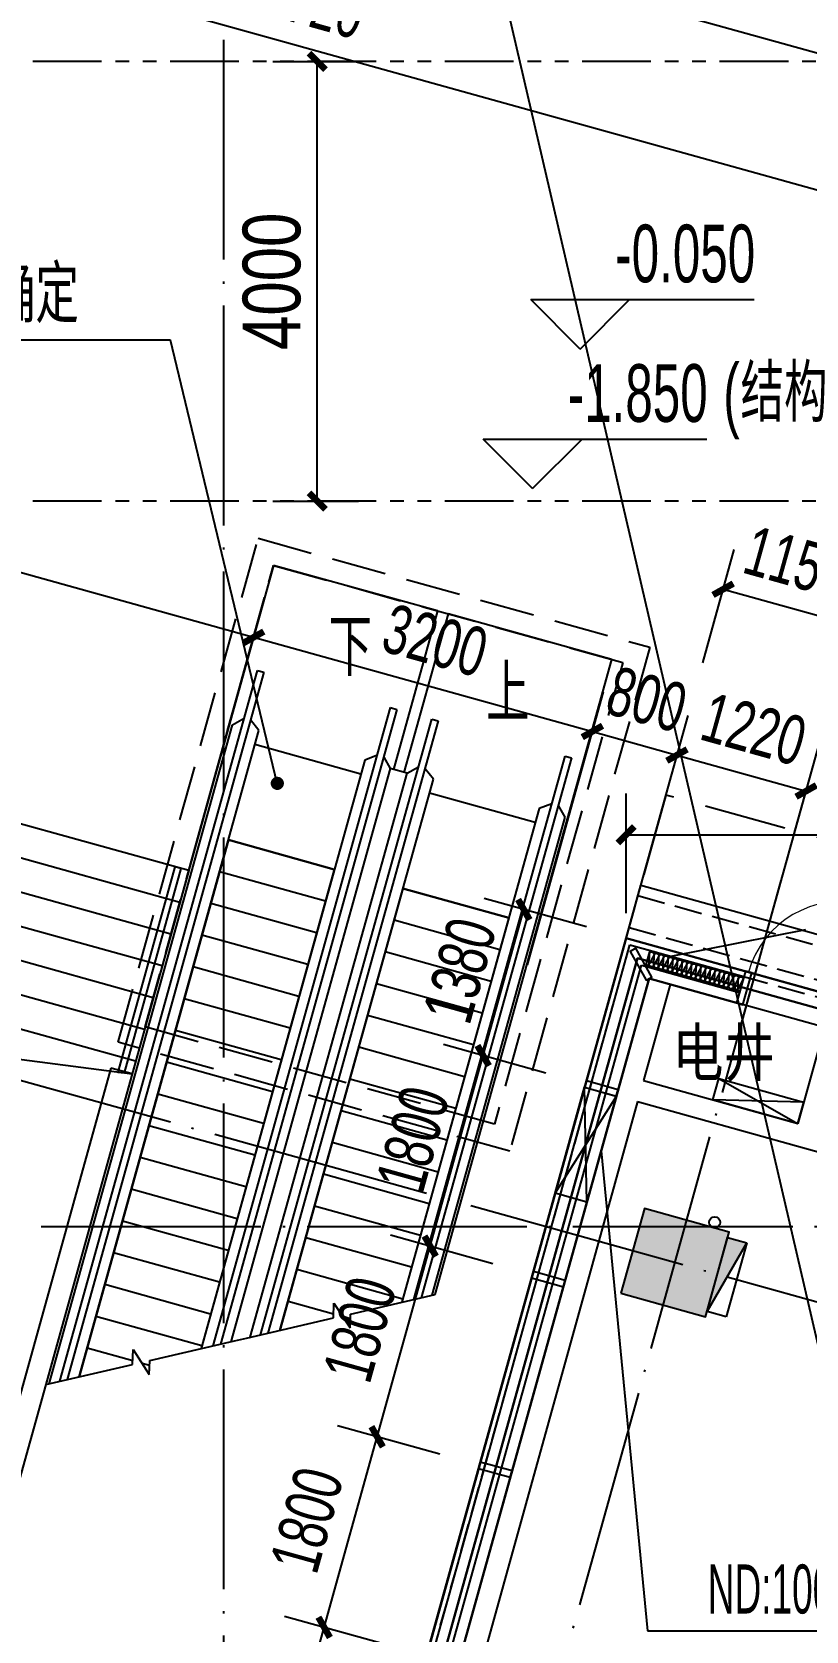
# Model space of a CAD drawing. Extents: x -409435 to 356702, y -107829 to 330904.
# Drawn here: x 93658 to 100702, y 37119 to 51669 of the extents above; entities that cross this region are included whole.
import ezdxf
from ezdxf.xclip import XClip

# ---------------------------------------------------------------- set-up
doc = ezdxf.new("R2010")
doc.units = 0
doc.header["$LTSCALE"] = 1000
doc.header["$MEASUREMENT"] = 0
doc.header["$XCLIPFRAME"] = 0
for name, pattern in [('104-14# 核心筒$0$DOTE', [2.42, 2, -0.2, 0.02, -0.2]), ('X-104 14#平面$0$$0$DASH', [0.35, 0.25, -0.1]), ('X-104 14#平面$0$109 3#平面$0$DASH', [0.35, 0.25, -0.1]), ('X-104 14#平面$0$DASH', [0.35, 0.25, -0.1]), ('X-104 14#平面$0$PHANTOM2', [1.25, 0.625, -0.125, 0.125, -0.125, 0.125, -0.125])]:
    doc.linetypes.add(name, pattern=pattern)
for name, color, linetype in [('01-标注_尺寸', 124, 'Continuous'), ('104-14# 核心筒$0$01-标注_轴线坐标', 132, 'Continuous'), ('104-14# 核心筒$0$A_AXIS-轴线', 36, '104-14# 核心筒$0$DOTE'), ('104-14# 核心筒$0$A_STR-砼柱', 51, 'Continuous'), ('14#楼幕墙$0$A-C_玻璃幕墙', 140, 'Continuous'), ('14#楼幕墙$0$A-C_门', 150, 'Continuous'), ('PUB_HATCH', 8, 'Continuous'), ('X-104 14#平面$0$01-标注_尺寸', 124, 'Continuous'), ('X-104 14#平面$0$01-标注_标高', 200, 'Continuous'), ('X-104 14#平面$0$01-标注_符号', 200, 'Continuous'), ('X-104 14#平面$0$02-TEXT_标注', 130, 'Continuous'), ('X-104 14#平面$0$A-C_玻璃幕墙', 140, 'Continuous'), ('X-104 14#平面$0$A-E_栏杆', 232, 'Continuous'), ('X-104 14#平面$0$A-E_楼梯', 171, 'Continuous'), ('X-104 14#平面$0$A-E_电梯', 171, 'Continuous'), ('X-104 14#平面$0$A-O_散水', 134, 'Continuous'), ('X-104 14#平面$0$A-SUR_保温', 222, 'Continuous'), ('X-104 14#平面$0$A-SUR_吊顶', 40, 'Continuous'), ('X-104 14#平面$0$A-TECH_暖通', 6, 'Continuous'), ('X-104 14#平面$0$A-TECH_水', 3, 'Continuous'), ('X-104 14#平面$0$A-TECH_结构', 21, 'Continuous'), ('X-104 14#平面$0$A_STR-砌块墙', 121, 'Continuous'), ('X-104 14#平面$0$A_STR-砼柱', 51, 'Continuous'), ('建-标注-文本', 254, 'Continuous'), ('建-标注-索引', 75, 'Continuous')]:
    doc.layers.add(name, color=color, linetype=linetype)
doc.layers.add('DIM_MODI', color=6, linetype='Continuous', plot=False)
doc.layers.add('X-104 14#平面$0$000套内', color=226, linetype='Continuous', lineweight=30, plot=False)
doc.styles.add('104-14# 核心筒$0$_TCH_DIM_T3', font='ros.shx', dxfattribs={"width": 0.705882, "bigfont": 'jd.shx'})
doc.styles.add('_TCH_DIM', font='ros.shx', dxfattribs={"width": 0.8, "height": 2, "bigfont": 'jd.shx'})
doc.styles.add('_TCH_DIM_T3', font='ros.shx', dxfattribs={"width": 0.705882, "bigfont": 'jd.shx'})
doc.styles.add('X-104 14#平面$0$_TCH_DIM', font='ros.shx', dxfattribs={"width": 0.8, "bigfont": 'jd.shx'})
doc.styles.add('X-104 14#平面$0$_TCH_DIM_T3', font='ros.shx', dxfattribs={"width": 0.8, "bigfont": 'jd.shx'})
doc.styles.add('X-104 14#平面$0$Standard', font='STXIHEI_0.TTF', dxfattribs={"width": 0.8})
doc.dimstyles.new('104-14# 核心筒$0$_TCH_ARCH&&150', dxfattribs={"dimtxt": 446.25, "dimasz": 150, "dimexe": 375, "dimexo": 450, "dimgap": 189.375, "dimtad": 1, "dimdec": 0, "dimzin": 0, "dimdsep": 46, "dimtxsty": '104-14# 核心筒$0$_TCH_DIM_T3', "dimblk": '104-14# 核心筒$0$_ArchTick', "dimcen": 0.09, "dimclrt": 7, "dimazin": 2, "dimtfac": 1, "dimtdec": 0, "dimtix": 1, "dimtmove": 2, "dimatfit": 3, "dimfxl": 0, "dimtolj": 1, "dimtzin": 0, "dimarcsym": 0})
doc.dimstyles.new('_TCH_ARCH&&150', dxfattribs={"dimtxt": 446.25, "dimasz": 150, "dimexe": 375, "dimexo": 450, "dimgap": 189.375, "dimtad": 1, "dimdec": 0, "dimzin": 0, "dimdsep": 46, "dimtxsty": '_TCH_DIM_T3', "dimblk": 'ARCHTICK', "dimcen": 0.09, "dimclrt": 7, "dimazin": 2, "dimtfac": 1, "dimtdec": 0, "dimtix": 1, "dimtmove": 2, "dimatfit": 3, "dimfxl": 0, "dimtolj": 1, "dimtzin": 0, "dimarcsym": 0})
doc.dimstyles.new('X-104 14#平面$0$_TCH_ARCH&&150', dxfattribs={"dimtxt": 525, "dimasz": 150, "dimexe": 375, "dimexo": 450, "dimgap": 150, "dimtad": 1, "dimdec": 0, "dimzin": 0, "dimdsep": 46, "dimtxsty": 'X-104 14#平面$0$_TCH_DIM_T3', "dimblk": 'X-104 14#平面$0$_ArchTick', "dimcen": 0.09, "dimclrt": 7, "dimazin": 2, "dimtfac": 1, "dimtdec": 0, "dimtix": 1, "dimtmove": 2, "dimatfit": 3, "dimfxl": 0, "dimtolj": 1, "dimtzin": 0, "dimarcsym": 0})

# ---------------------------------------------------------------- blocks, each defined once
blk = doc.blocks.new('14#楼幕墙$0$A$C38D07553')
blk.add_lwpolyline([(-60, -300), (0, -300), (0, 0), (-60, 0)], close=True)
blk = doc.blocks.new('14#楼幕墙$0$A$C385D642F')
for p, rotation in [((99248, 43940), 209.451897765648), ((100070, 43734), 164.4518981662328), ((98703, 43024), 74.45189736508844), ((98221, 41290), 74.45189736508844), ((97738, 39556), 74.45189736508844)]:
    blk.add_blockref('14#楼幕墙$0$A$C38D07553', p, dxfattribs=dict(rotation=rotation))
blk = doc.blocks.new('14#楼幕墙$0$$TCHSYS$DOOR2D')
for p, q in [((0.45, 0.975), (0.5, 0.975)), ((0.45, 0), (0.45, 0.975)), ((0.5, 0), (0.5, 0.975)), ((0.5, 0), (0.45, 0))]:
    blk.add_line(p, q)
at = {"lineweight": 13}
blk.add_arc((0.475, 0), 0.975, 91.4693, 180, dxfattribs=at)
blk = doc.blocks.new('14#楼幕墙')
at = {"layer": '14#楼幕墙$0$A-C_玻璃幕墙'}
for p, q in [((96016, 32464), (99065, 43424)), ((96064, 32451), (99100, 43363)), ((99065, 43424), (116900, 38462)), ((99100, 43363), (100137, 43074)), ((96208, 32411), (99204, 43178)), ((99204, 43178), (100097, 42930)), ((96305, 32384), (99274, 43055)), ((99274, 43055), (100070, 42834))]:
    blk.add_line(p, q, dxfattribs=at)
blk.add_blockref('14#楼幕墙$0$A$C385D642F', (0, -900), dxfattribs=at)
at = {"layer": '14#楼幕墙$0$A-C_门', "xscale": 900.0000000000001, "yscale": 900.0000000000001, "zscale": -900, "rotation": 344.4518981661878}
blk.add_blockref('14#楼幕墙$0$$TCHSYS$DOOR2D', (100613, 42994), dxfattribs=at)
blk = doc.blocks.new('104-14# 核心筒$0$_ArchTick')
at = {"color": 0, "linetype": 'ByBlock', "const_width": 0.4}
blk.add_lwpolyline([(-0.5, -0.5), (0.5, 0.5)], dxfattribs=at)
blk = doc.blocks.new('*D2701')
at = {"layer": '104-14# 核心筒$0$01-标注_轴线坐标', "color": 0, "lineweight": -2, "transparency": 16777216}
for p, q in [((86294, 50843), (87601, 55539)), ((87500, 55178), (111844, 48405)), ((110638, 44069), (111944, 48766))]:
    blk.add_line(p, q, dxfattribs=at)
at = {"layer": 'Defpoints', "color": 0, "transparency": 16777216}
for p in [(86174, 50409), (111844, 48405), (110517, 43636)]:
    blk.add_point(p, dxfattribs=at)
at = {"layer": '104-14# 核心筒$0$01-标注_轴线坐标', "color": 0, "lineweight": -2, "transparency": 16777216, "xscale": 150, "yscale": 150, "zscale": 150}
for p, rotation in [((87500, 55178), 164.4518973649167), ((111844, 48405), 344.4518973649167)]:
    blk.add_blockref('104-14# 核心筒$0$_ArchTick', p, dxfattribs=dict(at, rotation=rotation))
at = {"layer": '104-14# 核心筒$0$01-标注_轴线坐标', "color": 7, "transparency": 16777216, "insert": (99783, 52189), "char_height": 446.2, "attachment_point": 5, "rotation": 344.4519, "style": '104-14# 核心筒$0$_TCH_DIM_T3'}
blk.add_mtext('\\A1;25268', dxfattribs=at)
blk = doc.blocks.new('*D2703')
at = {"layer": '104-14# 核心筒$0$01-标注_轴线坐标', "color": 0, "lineweight": -2, "transparency": 16777216}
for p, q in [((88984, 50094), (89969, 53635)), ((89869, 53273), (102123, 49864)), ((101239, 46685), (102224, 50225))]:
    blk.add_line(p, q, dxfattribs=at)
at = {"layer": 'Defpoints', "color": 0, "transparency": 16777216}
for p in [(102123, 49864), (88863, 49661), (101118, 46251)]:
    blk.add_point(p, dxfattribs=at)
at = {"layer": '104-14# 核心筒$0$01-标注_轴线坐标', "color": 0, "lineweight": -2, "transparency": 16777216, "xscale": 150, "yscale": 150, "zscale": 150}
for p, rotation in [((89869, 53273), 164.4518973650898), ((102123, 49864), 344.4518973650898)]:
    blk.add_blockref('104-14# 核心筒$0$_ArchTick', p, dxfattribs=dict(at, rotation=rotation))
at = {"layer": '104-14# 核心筒$0$01-标注_轴线坐标', "color": 7, "transparency": 16777216, "insert": (96106, 51966), "char_height": 446.2, "attachment_point": 5, "rotation": 344.4519, "style": '104-14# 核心筒$0$_TCH_DIM_T3'}
blk.add_mtext('\\A1;12720', dxfattribs=at)
blk = doc.blocks.new('_FZH')
blk.add_lwpolyline([(-0.5, -0.5), (0.5, -0.5), (0.5, 0.5), (-0.5, 0.5)], close=True)
at = {"layer": 'PUB_HATCH'}
blk.add_solid([(-0.5, -0.5), (0.5, -0.5), (-0.5, 0.5), (0.5, 0.5)], dxfattribs=at)
blk = doc.blocks.new('X-104 14#平面$0$pdg')
blk.add_lwpolyline([(0, 200), (800, 200), (800, 0), (0, 0)], close=True)
for points in [[(800, 200), (0, 0)], [(0, 200), (800, 0)]]:
    blk.add_lwpolyline(points)
blk = doc.blocks.new('X-104 14#平面$0$A$C37635F05')
at = {"layer": 'X-104 14#平面$0$A_STR-砼柱'}
blk.add_lwpolyline([(0, 38429), (-16626, 43055), (-19582, 32432), (-19871, 32512), (-16835, 43424), (0, 38740)], close=True, dxfattribs=at)
blk = doc.blocks.new('X-104 14#平面$0$$TwtSys$00000434')
for p, q in [((-0.5, 0.5), (-0.5, -0.5)), ((-0.5, -0.5), (0.5, 0.5)), ((0.5, 0.5), (-0.5, 0.5)), ((0.5, -0.5), (0.5, 0.5)), ((-0.5, -0.5), (0.5, -0.5))]:
    blk.add_line(p, q)
blk.add_solid([(0.5, -0.5), (0.5, 0.5), (-0.5, -0.5)])
blk = doc.blocks.new('X-104 14#平面$0$A$C324F6C76')
at = {"layer": 'X-104 14#平面$0$A-TECH_水'}
blk.add_circle((-16029, 40837), 50, dxfattribs=at)
at = {"layer": 'X-104 14#平面$0$A-TECH_水', "xscale": -700, "yscale": 180, "zscale": 700, "rotation": 254.4537947301841}
blk.add_blockref('X-104 14#平面$0$$TwtSys$00000434', (-15918, 40339), dxfattribs=at)
blk = doc.blocks.new('X-104 14#平面$0$$LinePat$岩棉板')
at = {"color": 0}
for p, q in [((0, -17), (12, -67)), ((12, -67), (24, -17))]:
    blk.add_line(p, q, dxfattribs=at)
for centre, start, end in [((12, -17), 0, 180), ((0, -67), 270, 0), ((24, -67), 180, 270)]:
    blk.add_arc(centre, 12, start, end, dxfattribs=at)
at = {"layer": 'Defpoints'}
blk.add_point((0, 0.1), dxfattribs=at)
at = {"layer": 'Defpoints', "color": 0}
blk.add_point((24, -84), dxfattribs=at)
blk = doc.blocks.new('*U430')
at = {"color": 8}
blk.add_lwpolyline([(0, 150), (884, 150), (884, 0), (0, 0)], close=True, dxfattribs=at)
at = {"color": 8, "xscale": -1.841388847749698, "yscale": 1.782568518697715, "zscale": 1.782568518697715}
for p in [(44, 150), (88, 150), (133, 150), (177, 150), (221, 150), (265, 150), (309, 150), (354, 150), (398, 150), (442, 150), (486, 150), (530, 150), (575, 150), (619, 150), (663, 150), (707, 150), (751, 150), (795, 150), (840, 150), (884, 150)]:
    blk.add_blockref('X-104 14#平面$0$$LinePat$岩棉板', p, dxfattribs=at)
blk = doc.blocks.new('*U453')
blk.add_lwpolyline([(300, 0), (300, 1000), (0, 1000), (0, 0), (300, 0), (0, 1000), (0, 0), (300, 1000)])
blk = doc.blocks.new('X-104 14#平面$0$sdfjladfiididid')
at = {"layer": 'X-104 14#平面$0$A-TECH_暖通', "xscale": -1, "rotation": 344.4518973650893}
blk.add_blockref('*U453', (98708, 41022), dxfattribs=at)
blk = doc.blocks.new('X-104 14#平面$0$_ArchTick')
at = {"color": 0, "linetype": 'ByBlock', "const_width": 0.4}
blk.add_lwpolyline([(-0.5, -0.5), (0.5, 0.5)], dxfattribs=at)
blk = doc.blocks.new('*D2602')
at = {"layer": 'Defpoints', "color": 0, "transparency": 16777216}
for p in [(95400, 51400), (96254, 51400), (95400, 47400)]:
    blk.add_point(p, dxfattribs=at)
at = {"layer": 'X-104 14#平面$0$01-标注_尺寸', "color": 0, "lineweight": -2, "transparency": 16777216}
for p, q in [((95850, 51400), (96629, 51400)), ((96254, 47400), (96254, 51400)), ((95850, 47400), (96629, 47400))]:
    blk.add_line(p, q, dxfattribs=at)
at = {"layer": 'X-104 14#平面$0$01-标注_尺寸', "color": 0, "lineweight": -2, "transparency": 16777216, "xscale": 150, "yscale": 150, "zscale": 150}
for p, rotation in [((96254, 51400), 90), ((96254, 47400), 270)]:
    blk.add_blockref('X-104 14#平面$0$_ArchTick', p, dxfattribs=dict(at, rotation=rotation))
at = {"layer": 'X-104 14#平面$0$01-标注_尺寸', "color": 7, "transparency": 16777216, "insert": (95841.5, 49400), "char_height": 525, "attachment_point": 5, "rotation": 90, "style": 'X-104 14#平面$0$_TCH_DIM_T3'}
blk.add_mtext('\\A1;4000', dxfattribs=at)
blk = doc.blocks.new('sjdfadsfiididdi')
at = {"layer": '建-标注-索引'}
for p, q in [((98838, 41488), (99260, 37120)), ((99260, 37120), (101696, 37120))]:
    blk.add_line(p, q, dxfattribs=at)
at = {"layer": '建-标注-文本', "style": '_TCH_DIM', "width": 0.564706}
blk.add_text('ND:1000X400', height=446.25, dxfattribs=at).set_placement((99808, 37278))
blk = doc.blocks.new('_ArchTick')
at = {"color": 0, "linetype": 'ByBlock', "const_width": 0.4}
blk.add_lwpolyline([(-0.5, -0.5), (0.5, 0.5)], dxfattribs=at)
blk = doc.blocks.new('*D753')
at = {"layer": '01-标注_尺寸', "color": 0, "lineweight": -2, "transparency": 16777216}
for p, q in [((99065, 43652), (99065, 44739)), ((104400, 43652), (104400, 44739)), ((99065, 44364), (104400, 44364))]:
    blk.add_line(p, q, dxfattribs=at)
at = {"layer": 'Defpoints', "color": 0, "transparency": 16777216}
for p in [(104400, 44364), (99065, 43202), (104400, 43202)]:
    blk.add_point(p, dxfattribs=at)
at = {"layer": '01-标注_尺寸', "color": 0, "lineweight": -2, "transparency": 16777216, "xscale": 150, "yscale": 150, "zscale": 150, "rotation": 180}
blk.add_blockref('_ArchTick', (99065, 44364), dxfattribs=at)
at = {"layer": '01-标注_尺寸', "color": 0, "lineweight": -2, "transparency": 16777216, "xscale": 150, "yscale": 150, "zscale": 150}
blk.add_blockref('_ArchTick', (104400, 44364), dxfattribs=at)
at = {"layer": '01-标注_尺寸', "color": 7, "transparency": 16777216, "insert": (101733, 44776), "char_height": 446.2, "attachment_point": 5, "style": '_TCH_DIM_T3'}
blk.add_mtext('\\A1;5335', dxfattribs=at)
blk = doc.blocks.new('*D1708')
at = {"layer": '01-标注_尺寸', "color": 0, "lineweight": -2, "transparency": 16777216}
for p, q in [((99762, 45928), (100048, 46959)), ((99948, 46598), (101062, 46288)), ((100876, 45618), (101162, 46649))]:
    blk.add_line(p, q, dxfattribs=at)
at = {"layer": 'Defpoints', "color": 0, "transparency": 16777216}
for p in [(101062, 46288), (99641, 45495), (100755, 45185)]:
    blk.add_point(p, dxfattribs=at)
at = {"layer": '01-标注_尺寸', "color": 0, "lineweight": -2, "transparency": 16777216, "xscale": 150, "yscale": 150, "zscale": 150}
for p, rotation in [((99948, 46598), 164.4518981662103), ((101062, 46288), 344.4518981662102)]:
    blk.add_blockref('_ArchTick', p, dxfattribs=dict(at, rotation=rotation))
at = {"layer": '01-标注_尺寸', "color": 7, "transparency": 16777216, "insert": (100616, 46840), "char_height": 446.2, "attachment_point": 5, "rotation": 344.4519, "style": '_TCH_DIM_T3'}
blk.add_mtext('\\A1;1156', dxfattribs=at)
blk = doc.blocks.new('*D1902')
at = {"layer": '01-标注_尺寸', "color": 0, "lineweight": -2, "transparency": 16777216}
for p, q in [((96887, 36993), (95955, 37252)), ((95834, 35417), (96317, 37152)), ((96404, 35259), (95473, 35518))]:
    blk.add_line(p, q, dxfattribs=at)
at = {"layer": 'Defpoints', "color": 0, "transparency": 16777216}
for p in [(96317, 37152), (97320, 36872), (96838, 35138)]:
    blk.add_point(p, dxfattribs=at)
at = {"layer": '01-标注_尺寸', "color": 0, "lineweight": -2, "transparency": 16777216, "xscale": 150, "yscale": 150, "zscale": 150}
for p, rotation in [((96317, 37152), 74.45189816620892), ((95834, 35417), 254.451898166209)]:
    blk.add_blockref('_ArchTick', p, dxfattribs=dict(at, rotation=rotation))
at = {"layer": '01-标注_尺寸', "color": 7, "transparency": 16777216, "insert": (95678, 36395), "char_height": 446.2, "attachment_point": 5, "rotation": 74.4519, "style": '_TCH_DIM_T3'}
blk.add_mtext('\\A1;1800', dxfattribs=at)
blk = doc.blocks.new('*D1903')
at = {"layer": '01-标注_尺寸', "color": 0, "lineweight": -2, "transparency": 16777216}
for p, q in [((96317, 37152), (96799, 38886)), ((97369, 38727), (96438, 38986)), ((96887, 36993), (95955, 37252))]:
    blk.add_line(p, q, dxfattribs=at)
at = {"layer": 'Defpoints', "color": 0, "transparency": 16777216}
for p in [(96799, 38886), (97803, 38606), (97320, 36872)]:
    blk.add_point(p, dxfattribs=at)
at = {"layer": '01-标注_尺寸', "color": 0, "lineweight": -2, "transparency": 16777216, "xscale": 150, "yscale": 150, "zscale": 150}
for p, rotation in [((96799, 38886), 74.45189816620835), ((96317, 37152), 254.4518981662084)]:
    blk.add_blockref('_ArchTick', p, dxfattribs=dict(at, rotation=rotation))
at = {"layer": '01-标注_尺寸', "color": 7, "transparency": 16777216, "insert": (96160, 38129), "char_height": 446.2, "attachment_point": 5, "rotation": 74.4519, "style": '_TCH_DIM_T3'}
blk.add_mtext('\\A1;1800', dxfattribs=at)
blk = doc.blocks.new('*D1904')
at = {"layer": '01-标注_尺寸', "color": 0, "lineweight": -2, "transparency": 16777216}
for p, q in [((96799, 38886), (97282, 40620)), ((97852, 40461), (96920, 40720)), ((97369, 38727), (96438, 38986))]:
    blk.add_line(p, q, dxfattribs=at)
at = {"layer": 'Defpoints', "color": 0, "transparency": 16777216}
for p in [(97282, 40620), (98285, 40341), (97803, 38606)]:
    blk.add_point(p, dxfattribs=at)
at = {"layer": '01-标注_尺寸', "color": 0, "lineweight": -2, "transparency": 16777216, "xscale": 150, "yscale": 150, "zscale": 150}
for p, rotation in [((97282, 40620), 74.45189816620842), ((96799, 38886), 254.4518981662085)]:
    blk.add_blockref('_ArchTick', p, dxfattribs=dict(at, rotation=rotation))
at = {"layer": '01-标注_尺寸', "color": 7, "transparency": 16777216, "insert": (96643, 39863), "char_height": 446.2, "attachment_point": 5, "rotation": 74.4519, "style": '_TCH_DIM_T3'}
blk.add_mtext('\\A1;1800', dxfattribs=at)
blk = doc.blocks.new('*D1905')
at = {"layer": '01-标注_尺寸', "color": 0, "lineweight": -2, "transparency": 16777216}
for p, q in [((97282, 40620), (97764, 42354)), ((98334, 42195), (97403, 42455)), ((97852, 40461), (96920, 40720))]:
    blk.add_line(p, q, dxfattribs=at)
at = {"layer": 'Defpoints', "color": 0, "transparency": 16777216}
for p in [(97764, 42354), (98768, 42075), (98285, 40341)]:
    blk.add_point(p, dxfattribs=at)
at = {"layer": '01-标注_尺寸', "color": 0, "lineweight": -2, "transparency": 16777216, "xscale": 150, "yscale": 150, "zscale": 150}
for p, rotation in [((97764, 42354), 74.45189816620892), ((97282, 40620), 254.451898166209)]:
    blk.add_blockref('_ArchTick', p, dxfattribs=dict(at, rotation=rotation))
at = {"layer": '01-标注_尺寸', "color": 7, "transparency": 16777216, "insert": (97125, 41597), "char_height": 446.2, "attachment_point": 5, "rotation": 74.4519, "style": '_TCH_DIM_T3'}
blk.add_mtext('\\A1;1800', dxfattribs=at)
blk = doc.blocks.new('*D1906')
at = {"layer": '01-标注_尺寸', "color": 0, "lineweight": -2, "transparency": 16777216}
for p, q in [((97764, 42354), (98134, 43683)), ((98704, 43525), (97773, 43784)), ((98334, 42195), (97403, 42455))]:
    blk.add_line(p, q, dxfattribs=at)
at = {"layer": 'Defpoints', "color": 0, "transparency": 16777216}
for p in [(98134, 43683), (99138, 43404), (98768, 42075)]:
    blk.add_point(p, dxfattribs=at)
at = {"layer": '01-标注_尺寸', "color": 0, "lineweight": -2, "transparency": 16777216, "xscale": 150, "yscale": 150, "zscale": 150}
for p, rotation in [((98134, 43683), 74.45189816620844), ((97764, 42354), 254.4518981662085)]:
    blk.add_blockref('_ArchTick', p, dxfattribs=dict(at, rotation=rotation))
at = {"layer": '01-标注_尺寸', "color": 7, "transparency": 16777216, "insert": (97552, 43129), "char_height": 446.2, "attachment_point": 5, "rotation": 74.4519, "style": '_TCH_DIM_T3'}
blk.add_mtext('\\A1;1380', dxfattribs=at)
blk = doc.blocks.new('*D2491')
at = {"layer": '01-标注_尺寸', "color": 0, "lineweight": -2, "transparency": 16777216}
for p, q in [((88629, 45833), (89320, 48319)), ((89220, 47957), (95675, 46161)), ((95084, 44038), (95775, 46523))]:
    blk.add_line(p, q, dxfattribs=at)
at = {"layer": 'Defpoints', "color": 0, "transparency": 16777216}
for p in [(95675, 46161), (88508, 45400), (94963, 43604)]:
    blk.add_point(p, dxfattribs=at)
at = {"layer": '01-标注_尺寸', "color": 0, "lineweight": -2, "transparency": 16777216, "xscale": 150, "yscale": 150, "zscale": 150}
for p, rotation in [((89220, 47957), 164.4518973650939), ((95675, 46161), 344.4518973650939)]:
    blk.add_blockref('_ArchTick', p, dxfattribs=dict(at, rotation=rotation))
at = {"layer": '01-标注_尺寸', "color": 7, "transparency": 16777216, "insert": (92558, 47457), "char_height": 446.2, "attachment_point": 5, "rotation": 344.4519, "style": '_TCH_DIM_T3'}
blk.add_mtext('\\A1;6700', dxfattribs=at)
blk = doc.blocks.new('*D2492')
at = {"layer": '01-标注_尺寸', "color": 0, "lineweight": -2, "transparency": 16777216}
for p, q in [((95084, 44038), (95775, 46523)), ((95675, 46161), (98758, 45304)), ((98167, 43180), (98858, 45665))]:
    blk.add_line(p, q, dxfattribs=at)
at = {"layer": 'Defpoints', "color": 0, "transparency": 16777216}
for p in [(98758, 45304), (94963, 43604), (98046, 42746)]:
    blk.add_point(p, dxfattribs=at)
at = {"layer": '01-标注_尺寸', "color": 0, "lineweight": -2, "transparency": 16777216, "xscale": 150, "yscale": 150, "zscale": 150}
for p, rotation in [((95675, 46161), 164.4518973650939), ((98758, 45304), 344.4518973650939)]:
    blk.add_blockref('_ArchTick', p, dxfattribs=dict(at, rotation=rotation))
at = {"layer": '01-标注_尺寸', "color": 7, "transparency": 16777216, "insert": (97327, 46130), "char_height": 446.2, "attachment_point": 5, "rotation": 344.4519, "style": '_TCH_DIM_T3'}
blk.add_mtext('\\A1;3200', dxfattribs=at)
blk = doc.blocks.new('*D2493')
at = {"layer": '01-标注_尺寸', "color": 0, "lineweight": -2, "transparency": 16777216}
for p, q in [((98167, 43180), (98858, 45665)), ((98937, 42965), (99629, 45450)), ((98758, 45304), (99528, 45089))]:
    blk.add_line(p, q, dxfattribs=at)
at = {"layer": 'Defpoints', "color": 0, "transparency": 16777216}
for p in [(99528, 45089), (98046, 42746), (98817, 42532)]:
    blk.add_point(p, dxfattribs=at)
at = {"layer": '01-标注_尺寸', "color": 0, "lineweight": -2, "transparency": 16777216, "xscale": 150, "yscale": 150, "zscale": 150}
for p, rotation in [((98758, 45304), 164.4518973650945), ((99528, 45089), 344.4518973650946)]:
    blk.add_blockref('_ArchTick', p, dxfattribs=dict(at, rotation=rotation))
at = {"layer": '01-标注_尺寸', "color": 7, "transparency": 16777216, "insert": (99253, 45594), "char_height": 446.2, "attachment_point": 5, "rotation": 344.4519, "style": '_TCH_DIM_T3'}
blk.add_mtext('\\A1;800', dxfattribs=at)
blk = doc.blocks.new('*D2494')
at = {"layer": '01-标注_尺寸', "color": 0, "lineweight": -2, "transparency": 16777216}
for p, q in [((98937, 42965), (99629, 45450)), ((100113, 42638), (100804, 45123)), ((99528, 45089), (100704, 44762))]:
    blk.add_line(p, q, dxfattribs=at)
at = {"layer": 'Defpoints', "color": 0, "transparency": 16777216}
for p in [(100704, 44762), (98817, 42532), (99992, 42205)]:
    blk.add_point(p, dxfattribs=at)
at = {"layer": '01-标注_尺寸', "color": 0, "lineweight": -2, "transparency": 16777216, "xscale": 150, "yscale": 150, "zscale": 150}
for p, rotation in [((99528, 45089), 164.4518973650941), ((100704, 44762), 344.4518973650941)]:
    blk.add_blockref('_ArchTick', p, dxfattribs=dict(at, rotation=rotation))
at = {"layer": '01-标注_尺寸', "color": 7, "transparency": 16777216, "insert": (100227, 45323), "char_height": 446.2, "attachment_point": 5, "rotation": 344.4519, "style": '_TCH_DIM_T3'}
blk.add_mtext('\\A1;1220', dxfattribs=at)
blk = doc.blocks.new('104-14# 核心筒')
at = {"layer": '104-14# 核心筒$0$A_AXIS-轴线'}
for p, q in [((95400, 54018.4), (95400, -8545.1)), ((95400, 25700), (101117.9, 46251.1)), ((115900, 35910.4), (84750.2, 44577.1)), ((-24839, 40800), (120259.9, 40800))]:
    blk.add_line(p, q, dxfattribs=at)
at = {"layer": '104-14# 核心筒$0$A_STR-砼柱', "xscale": 799.9999999999911, "yscale": 799.9999999999911, "zscale": 799.9999999999911, "rotation": 344.4518973650904}
blk.add_blockref('_FZH', (99509.6, 40470.7), dxfattribs=at)
at = {"layer": '104-14# 核心筒$0$01-标注_轴线坐标'}
for p1, p2, distance, picture, middle in [((86173.5, 50409), (110517.1, 43636), 4950, '*D2701', (99782.7, 52188.8)), ((88863.4, 49660.6), (101117.9, 46251.1), 3750, '*D2703', (96106.4, 51966))]:
    dim = blk.add_aligned_dim(p1=p1, p2=p2, distance=distance, dimstyle='104-14# 核心筒$0$_TCH_ARCH&&150', dxfattribs=at)
    dim.commit()
    dim.dimension.update_dxf_attribs({"geometry": picture, "text_midpoint": middle})
blk = doc.blocks.new('X-104 14#平面')
at = {"layer": 'X-104 14#平面$0$000套内'}
blk.add_lwpolyline([(96133, 32326.4), (85535.9, 35276.2), (87132.4, 41014.3), (83542.7, 42013), (76213.2, 35359.5), (78361.9, 32992.5), (77623.6, 32254.2), (95700, 14177.8), (95700, 21400), (113750, 21400), (113750, 26000), (116750.2, 26000), (116750.2, 38348.2), (99169.4, 43239.7)], close=True, dxfattribs=at)
at = {"layer": 'X-104 14#平面$0$01-标注_标高'}
for p, q in [((98646.7, 48783.2), (98196.7, 49233.2)), ((98196.7, 49233.2), (100231.6, 49233.2)), ((98646.7, 48783.2), (99096.7, 49233.2)), ((98214.3, 47513.2), (97764.3, 47963.2)), ((97764.3, 47963.2), (99799.2, 47963.2)), ((98214.3, 47513.2), (98664.3, 47963.2))]:
    blk.add_line(p, q, dxfattribs=at)
at = {"layer": 'X-104 14#平面$0$01-标注_符号'}
for p, q in [((94918.5, 48863), (88786, 48863)), ((95890.5, 44831.7), (94918.5, 48863))]:
    blk.add_line(p, q, dxfattribs=at)
for points in [[(94721.8, 39849.1, 0, 0, 0), (96224, 45248.1, 120, 0, 0), (96344.6, 45681.7, 0, 0, 0)], [(97932.3, 45239.9, 0, 0, 0), (96670.6, 40705.3, 120, 0, 0), (96550, 40271.8, 0, 0, 0)]]:
    blk.add_lwpolyline(points, format="xyseb", dxfattribs=at)
at = {"layer": 'X-104 14#平面$0$01-标注_符号', "const_width": 60}
blk.add_lwpolyline([(95897.5, 44802.5, 1), (95883.4, 44860.8, 1)], format="xyb", close=True, dxfattribs=at)
at = {"layer": 'X-104 14#平面$0$02-TEXT_标注', "linetype": 'X-104 14#平面$0$DASH', "ltscale": 5}
blk.add_lwpolyline([(99474, 43258.8), (130781.1, 49484.6)], dxfattribs=at)
at = {"layer": 'X-104 14#平面$0$A-C_玻璃幕墙'}
blk.add_lwpolyline([(-1359, -2200), (108091.7, -2200), (111291.5, 2370.2), (113380.4, 907.7), (115789.3, 4348.2), (113700.6, 5810.6), (116900.2, 10380.5), (116900.2, 38462.2), (99065.1, 43424.4), (96015.6, 32464.2), (85707.2, 35332.3), (87317.1, 41118.6), (83503.2, 42179.7), (66340.6, 26600), (4762.5, 26600)], close=True, dxfattribs=at)
at = {"layer": 'X-104 14#平面$0$A-E_栏杆'}
blk.add_lwpolyline([(95016.3, 44056.3), (94958.5, 44072.4), (94438.8, 42204.7), (94498.9, 42196.9)], close=True, dxfattribs=at)
at = {"layer": 'X-104 14#平面$0$A-E_楼梯'}
for p, q in [((95856.7, 46815.5), (93782.8, 39361.6)), ((97348, 46400.5), (95856.7, 46815.5)), ((97348, 46400.5), (96946.6, 44957.8)), ((97444.3, 46373.7), (97042.9, 44931)), ((98935.7, 45958.8), (97444.3, 46373.7)), ((93910.3, 39391.1), (95709.7, 45858.3)), ((95767.5, 45842.2), (93976.9, 39406.5)), ((95709.7, 45858.3), (95767.5, 45842.2)), ((97328.2, 40181.2), (98935.7, 45958.8)), ((95305.9, 39713.7), (96921.7, 45521.1)), ((96979.5, 45505), (95372.5, 39729.1)), ((95483.2, 45365), (95589.1, 45424.8)), ((95722.8, 45312.1), (95646.9, 45408.7)), ((95738.5, 39813.7), (97297.4, 45416.6)), ((97355.2, 45400.5), (95805.1, 39829.1)), ((96921.7, 45521.1), (96979.5, 45505)), ((97297.4, 45416.6), (97355.2, 45400.5)), ((93814.9, 39369), (95483.2, 45365)), ((94086.7, 39431.9), (95722.8, 45312.1)), ((96650.6, 44916.1), (95687.2, 45184.2)), ((96686.2, 45044), (95196.1, 39688.3)), ((96918.7, 44965.6), (95467.9, 39751.2)), ((96801.1, 45087.6), (96686.2, 45044)), ((96858.9, 45071.5), (96918.7, 44965.6)), ((97070.9, 44923.2), (96918.7, 44965.6)), ((97070.9, 44923.2), (97176.8, 44983)), ((97134.1, 40136.4), (98509.4, 45079.4)), ((98567.2, 45063.3), (97200.6, 40151.7)), ((97310.5, 44870.3), (97234.6, 44967)), ((98509.4, 45079.4), (98567.2, 45063.3)), ((95643.1, 39791.7), (97070.9, 44923.2)), ((95914.9, 39854.5), (97310.5, 44870.3)), ((98238.3, 44474.4), (97274.9, 44742.4)), ((98273.9, 44602.3), (97024.3, 40111)), ((98506.4, 44523.9), (97296, 40173.8)), ((98388.8, 44645.8), (98273.9, 44602.3)), ((98446.6, 44629.8), (98506.4, 44523.9)), ((95446, 44317.1), (94086.7, 39431.9)), ((96409.4, 44049.1), (95446, 44317.1)), ((95446, 44317.1), (96409.4, 44049.1)), ((96409.4, 44049.1), (95196.1, 39688.3)), ((96328.9, 43760.1), (95365.5, 44028.1)), ((97033.6, 43875.4), (95914.9, 39854.5)), ((97997.1, 43607.3), (97033.6, 43875.4)), ((97033.6, 43875.4), (97997.1, 43607.3)), ((96248.5, 43471), (95285.1, 43739.1)), ((97916.6, 43318.3), (96953.2, 43586.4)), ((97997.1, 43607.3), (97024.3, 40111)), ((96168.1, 43182), (95204.7, 43450.1)), ((97836.2, 43029.3), (96872.8, 43297.3)), ((96087.7, 42893), (95124.3, 43161)), ((97755.8, 42740.3), (96792.4, 43008.3)), ((96007.3, 42604), (95043.9, 42872)), ((97675.4, 42451.2), (96712, 42719.3)), ((95926.9, 42314.9), (94963.5, 42583)), ((97595, 42162.2), (96631.6, 42430.3)), ((95846.5, 42025.9), (94883.1, 42294)), ((97514.6, 41873.2), (96551.2, 42141.3)), ((95766, 41736.9), (94802.6, 42005)), ((97434.2, 41584.2), (96470.7, 41852.2)), ((95685.6, 41447.9), (94722.2, 41715.9)), ((97353.7, 41295.2), (96390.3, 41563.2)), ((95605.2, 41158.9), (94641.8, 41426.9)), ((97273.3, 41006.1), (96309.9, 41274.2)), ((95524.8, 40869.8), (94561.4, 41137.9)), ((97192.9, 40717.1), (96229.5, 40985.2)), ((95444.4, 40580.8), (94481, 40848.9)), ((97112.5, 40428.1), (96149.1, 40696.1)), ((95364, 40291.8), (94400.6, 40559.8)), ((97032.1, 40139.1), (96068.7, 40407.1)), ((95283.6, 40002.8), (94320.2, 40270.8)), ((96557.1, 40003), (97328.2, 40181.2)), ((96402.7, 40002.8), (95988.3, 40118.1)), ((96401.5, 39967), (96406.2, 40101.9)), ((96406.2, 40101.9), (96552.7, 39876.4)), ((95203.1, 39713.8), (94239.7, 39981.8)), ((95611, 39784.2), (96401.5, 39967)), ((96555.6, 39960.2), (96485.6, 39979.7)), ((96552.7, 39876.4), (96557.1, 40003)), ((94728.9, 39580.3), (95500, 39758.6)), ((95500, 39758.6), (95611, 39784.2)), ((94574.5, 39577.3), (94159.3, 39692.8)), ((94573.3, 39544.4), (94578, 39679.3)), ((94578, 39679.3), (94724.5, 39453.7)), ((94724.5, 39453.7), (94728.9, 39580.3)), ((93782.8, 39361.6), (94573.3, 39544.4)), ((94727.4, 39534.7), (94659.7, 39553.6))]:
    blk.add_line(p, q, dxfattribs=at)
at = {"layer": 'X-104 14#平面$0$A-E_电梯'}
for p, q in [((95083.8, 44037.5), (88628.9, 45833.5)), ((95003.3, 43748.5), (88548.5, 45544.4)), ((94922.9, 43459.5), (88468.1, 45255.4)), ((94842.5, 43170.5), (88387.7, 44966.4)), ((94762.1, 42881.4), (88307.2, 44677.4)), ((94681.7, 42592.4), (88226.8, 44388.4)), ((94601.3, 42303.4), (88146.4, 44099.3)), ((95083.8, 44037.5), (94569.1, 42187.8)), ((91302.1, 42611.8), (94569.1, 42187.8))]:
    blk.add_line(p, q, dxfattribs=at)
at = {"layer": 'X-104 14#平面$0$A-O_散水'}
blk.add_lwpolyline([(106093.5, 41987.9), (105959.5, 41506.2), (99065.1, 43424.4), (99199.1, 43906.1)], close=True, dxfattribs=at)
at = {"layer": 'X-104 14#平面$0$A-O_散水', "linetype": 'X-104 14#平面$0$DASH'}
for points in [[(99172.3, 43809.8), (105970.4, 41918.4)], [(99091.9, 43520.8), (105889.9, 41629.4), (105970.4, 41918.4)]]:
    blk.add_lwpolyline(points, dxfattribs=at)
at = {"layer": 'X-104 14#平面$0$A-SUR_吊顶', "linetype": 'X-104 14#平面$0$PHANTOM2'}
for p, q in [((101791.4, 51400), (86449.2, 51400)), ((101791.4, 47400), (86449.2, 47400))]:
    blk.add_line(p, q, dxfattribs=at)
at = {"layer": 'X-104 14#平面$0$A-SUR_吊顶', "linetype": 'X-104 14#平面$0$109 3#平面$0$DASH', "ltscale": 3}
blk.add_lwpolyline([(109062.3, -4432.1), (119297.3, 10714.5), (117562.9, 11100.5), (120741.8, 38794.6), (99426.9, 44725), (92631.2, 20300), (86987.2, 20300), (86987.2, 21500), (8392.2, 21500), (5688.7, 8781.2), (-2733.6, 10571.4), (-6009.8, -4841.7), (40178.1, -2825.1), (39845.1, -4916.4), (83845.6, -2647.5)], close=True, dxfattribs=at)
at = {"layer": 'X-104 14#平面$0$A-TECH_结构', "linetype": 'X-104 14#平面$0$DASH', "ltscale": 2}
for points in [[(94441.6, 42476), (95717.5, 47061.8), (99282.1, 46070), (98006.2, 41484.2)], [(94687.9, 42615), (95856.6, 46815.5), (99035.9, 45930.9), (97867.2, 41730.5)]]:
    blk.add_lwpolyline(points, close=True, dxfattribs=at)
at = {"layer": 'X-104 14#平面$0$A-TECH_结构', "linetype": 'X-104 14#平面$0$$0$DASH'}
blk.add_lwpolyline([(87207.3, 41097.2), (85610.8, 35359.1), (96063.8, 32450.8), (99099.8, 43362.9), (116850.2, 38424.2), (116850.2, 10396.2), (108065.7, -2149.5), (-1297.3, -2149.5), (4803.7, 26550), (66359.9, 26550), (83516.4, 42124.1)], close=True, dxfattribs=at)
at = {"layer": 'X-104 14#平面$0$A_STR-砌块墙'}
for p, q in [((99273.7, 43055), (99003.9, 42085.3)), ((99466.4, 43001.4), (99223.4, 42128)), ((99466.4, 43001.4), (99273.7, 43055)), ((100869.4, 42611), (100626.4, 41737.7)), ((94376.4, 42241.4), (91982.8, 33638.2)), ((94569.1, 42187.8), (94376.4, 42241.4)), ((94569.1, 42187.8), (92175.4, 33584.6)), ((99003.9, 42085.3), (96318, 32432)), ((99223.4, 42128), (100626.4, 41737.7)), ((99169.8, 41935.4), (96457.1, 32185.7)), ((99169.8, 41935.4), (100669.1, 41518.2)), ((100669.1, 41518.2), (103366.6, 40767.7))]:
    blk.add_line(p, q, dxfattribs=at)
ref = blk.add_blockref('104-14# 核心筒', (0, 0))
XClip(ref).set_block_clipping_path([(-38664.3623821461, -25500), (139216.5485069363, 330900)])
for name, p in [('X-104 14#平面$0$A$C324F6C76', (115900, 0)), ('14#楼幕墙', (0, 0)), ('X-104 14#平面$0$sdfjladfiididid', (0, 0)), ('X-104 14#平面$0$A$C37635F05', (115900, 0))]:
    blk.add_blockref(name, p)
at = {"rotation": 344.4518981662079}
blk.add_blockref('X-104 14#平面$0$pdg', (99855.6, 41952.1), dxfattribs=at)
at = {"layer": 'X-104 14#平面$0$A-SUR_保温', "rotation": 344.4518981662084}
blk.add_blockref('*U430', (99245, 43166.8), dxfattribs=at)
at = {"layer": 'X-104 14#平面$0$02-TEXT_标注'}
for s, height, style, width, p in [('-0.050', 525, 'X-104 14#平面$0$_TCH_DIM', 0.64, (98965.8, 49390.7)), ('待样本选定后确定', 520.93, 'X-104 14#平面$0$_TCH_DIM', 0.8, (90917.8, 49020.5)), ('-1.850', 525, 'X-104 14#平面$0$_TCH_DIM', 0.64, (98533.4, 48120.7)), ('(', 525, 'X-104 14#平面$0$_TCH_DIM', 0.64, (99949.2, 48120.7)), ('结构', 520.93, 'X-104 14#平面$0$_TCH_DIM', 0.8, (100106, 48120.7)), ('下', 520.9, 'X-104 14#平面$0$_TCH_DIM', 0.8, (96357.9, 45807)), ('上', 520.9, 'X-104 14#平面$0$_TCH_DIM', 0.8, (97790.6, 45391.7)), ('电井', 428.14, 'X-104 14#平面$0$Standard', 0.8, (99484, 42169.3))]:
    blk.add_text(s, height=height, dxfattribs=dict(at, style=style, width=width)).set_placement(p)
at = {"layer": 'X-104 14#平面$0$01-标注_尺寸'}
dim = blk.add_aligned_dim(p1=(95400, 47400), p2=(95400, 51400), distance=-854, dimstyle='X-104 14#平面$0$_TCH_ARCH&&150', dxfattribs=at)
dim.commit()
dim.dimension.update_dxf_attribs({"geometry": '*D2602', "text_midpoint": (95841.5, 49400)})

msp = doc.modelspace()

# ---------------------------------------------------------------- linework, layer by layer
at = {"layer": 'DIM_MODI'}
msp.add_line((87688.9, 96224.8), (135070.5, -107829.1), dxfattribs=at)

# ---------------------------------------------------------------- block references
for name in ['X-104 14#平面', 'sjdfadsfiididdi']:
    msp.add_blockref(name, (0, 0))

# ---------------------------------------------------------------- dimensions: what is measured, and where the dimension line sits
at = {"layer": '01-标注_尺寸'}
for base, p1, p2, picture, middle in [((95674.6, 46161.4), (88508.3, 45399.9), (94963.1, 43604), '*D2491', (92557.8, 47456.7)), ((98757.5, 45303.6), (94963.1, 43604), (98046, 42746.3), '*D2492', (97326.6, 46129.9)), ((99528.2, 45089.2), (98046, 42746.3), (98816.7, 42531.8), '*D2493', (99253.5, 45593.8)), ((100703.6, 44762.1), (98816.7, 42531.8), (99992.1, 42204.8), '*D2494', (100226.5, 45323.1))]:
    dim = msp.add_linear_dim(base=base, p1=p1, p2=p2, angle=344.4519, dimstyle='_TCH_ARCH&&150', override={"dimgap": 0}, dxfattribs=at)
    dim.commit()
    dim.dimension.update_dxf_attribs({"geometry": picture, "text_midpoint": middle, "dimtype": 161, "text_rotation": 344.4519})
for p1, p2, distance, picture, middle in [((99641.1, 45494.7), (100755.1, 45184.8), 1144.9, '*D1708', (100615.5, 46840.1)), ((99065.1, 43202), (104400, 43202), 1161.5, '*D753', (101732.5, 44776)), ((98767.7, 42074.8), (99137.6, 43404.3), 1041.7, '*D1906', (97551.7, 43129.3)), ((98285.2, 40340.6), (98767.7, 42074.8), 1041.7, '*D1905', (97125.5, 41597.5)), ((97802.8, 38606.5), (98285.2, 40340.6), 1041.7, '*D1904', (96643, 39863.4)), ((97320.3, 36872.4), (97802.8, 38606.5), 1041.7, '*D1903', (96160.5, 38129.2)), ((96837.8, 35138.2), (97320.3, 36872.4), 1041.7, '*D1902', (95678, 36395.1))]:
    dim = msp.add_aligned_dim(p1=p1, p2=p2, distance=distance, dimstyle='_TCH_ARCH&&150', dxfattribs=at)
    dim.commit()
    dim.dimension.update_dxf_attribs({"geometry": picture, "text_midpoint": middle})

doc.saveas('drawing.dxf')
